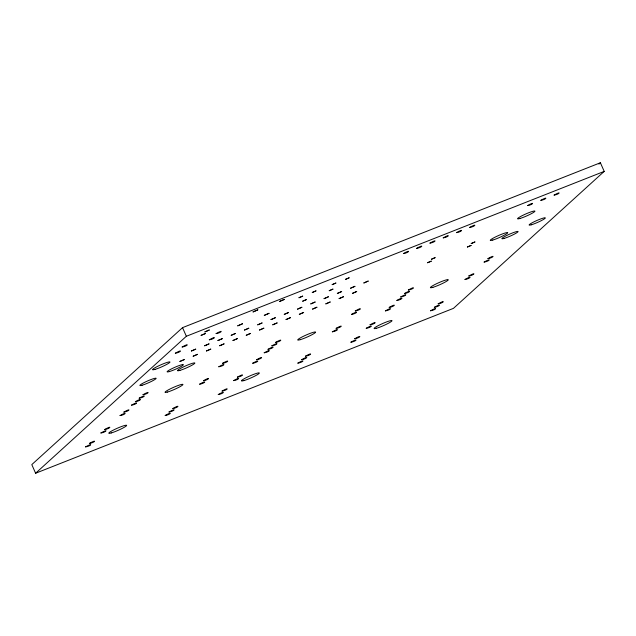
<?xml version="1.0" encoding="UTF-8"?>
<svg xmlns="http://www.w3.org/2000/svg" width="636" height="636" viewBox="0 0 636 636"><rect width="100%" height="100%" fill="white"/><g stroke="black" fill="none" stroke-linecap="round" stroke-linejoin="round"><path stroke-width="0.95" d="M182.54 327.643L31.8 464.606L35.608 473.24L453.46 308.357L604.2 171.394L600.392 162.76L182.54 327.643L186.348 336.269L35.608 473.24M598.921 164.096L600.392 162.76M186.348 336.269L604.2 171.394M85.598 446.877C90.813 446.273 93.85 442.139 85.598 446.877M89.422 443.403C94.637 442.799 97.682 438.665 89.422 443.403M100.909 432.965C106.125 432.361 109.169 428.227 100.909 432.965M104.741 429.483C109.956 428.879 113.001 424.745 104.741 429.483M120.053 415.57C125.268 414.966 128.313 410.832 120.053 415.57M123.885 412.088C129.1 411.484 132.145 407.35 123.885 412.088M131.541 405.132C136.756 404.528 139.801 400.394 131.541 405.132M135.365 401.658C140.58 401.046 143.625 396.92 135.365 401.658M139.197 398.176C144.412 397.572 147.457 393.438 139.197 398.176M143.028 394.694C148.244 394.089 151.289 389.955 143.028 394.694M165.193 415.467C170.408 414.863 173.453 410.737 165.193 415.467M175.353 353.187C180.568 352.575 183.613 348.449 175.353 353.187M169.025 411.993C174.24 411.389 177.285 407.255 169.025 411.993M172.849 408.511C178.072 407.907 181.109 403.773 172.849 408.511M179.924 361.439L184.225 359.586L179.924 361.439M182.166 346.994C187.381 346.389 190.426 342.255 182.166 346.994M191.404 351L195.713 349.148L191.404 351M193.185 356.208L197.494 354.347L193.185 356.208M201.111 335.363L205.42 333.51L201.111 335.363M204.943 331.889L209.244 330.028L204.943 331.889M199.656 384.16C204.871 383.556 207.916 379.422 199.656 384.16M204.673 345.769L208.982 343.909L204.673 345.769M206.454 350.969L210.762 349.116L206.454 350.969M203.48 380.678C208.695 380.074 211.74 375.948 203.48 380.678M209.308 339.791C214.523 339.179 217.568 335.053 209.308 339.791M216.121 333.598C221.336 332.994 224.381 328.86 216.121 333.598M217.941 340.53L222.25 338.678L217.941 340.53M219.722 345.738L224.031 343.877L219.722 345.738M218.8 366.765C224.015 366.161 227.06 362.027 218.8 366.765M218.259 394.535C223.475 393.923 226.519 389.796 218.259 394.535M222.624 363.283C227.839 362.679 230.884 358.553 222.624 363.283M222.091 391.053C227.306 390.448 230.351 386.314 222.091 391.053M231.21 335.299L235.511 333.439L231.21 335.299M232.991 340.499L237.292 338.646L232.991 340.499M237.769 325.823L242.491 323.788L237.769 325.823M233.579 380.614C238.794 380.01 241.839 375.876 233.579 380.614M237.403 377.14C242.626 376.528 245.663 372.402 237.403 377.14M244.478 330.06L248.779 328.208L244.478 330.06M246.259 335.267L250.56 333.407L246.259 335.267M253.08 311.91L257.811 309.867L253.08 311.91M252.723 363.22C257.938 362.615 260.983 358.481 252.723 363.22M257.739 324.829L262.048 322.969L257.739 324.829M259.52 330.028L263.829 328.176L259.52 330.028M256.554 359.745C261.77 359.133 264.807 355.007 256.554 359.745M264.298 315.353L269.028 313.317L264.298 315.353M264.21 352.781C269.425 352.177 272.47 348.043 264.21 352.781M271.008 319.598L275.316 317.738L271.008 319.598M268.034 349.307C273.249 348.695 276.294 344.569 268.034 349.307M272.788 324.797L277.097 322.937L272.788 324.797M271.866 345.825C277.081 345.221 280.126 341.087 271.866 345.825M279.617 301.44L284.34 299.397L279.617 301.44M275.698 342.351C280.913 341.739 283.95 337.613 275.698 342.351M284.276 314.359L288.577 312.499L284.276 314.359M286.057 319.558L290.358 317.706L286.057 319.558M297.545 309.128L301.846 307.268L297.545 309.128M299.015 297.72L302.688 296.13L299.015 297.72M299.325 314.327L303.626 312.467L299.325 314.327M302.712 301.178L306.385 299.596L302.712 301.178M297.863 363.124C303.078 362.512 306.123 358.386 297.863 363.124M301.695 359.642C306.91 359.038 309.955 354.904 301.695 359.642M310.813 303.889L315.114 302.028L310.813 303.889M312.284 292.481L315.957 290.898L312.284 292.481M305.519 356.16C310.734 355.556 313.779 351.422 305.519 356.16M312.594 309.088L316.895 307.236L312.594 309.088M324.074 298.658L328.383 296.797L324.074 298.658M325.855 303.857L330.163 301.997L325.855 303.857M329.241 290.708L332.914 289.126L329.241 290.708M332.183 284.634L335.856 283.044L332.183 284.634M332.326 331.809C337.541 331.205 340.586 327.071 332.326 331.809M337.342 293.419L341.651 291.558L337.342 293.419M339.123 298.618L343.432 296.766L339.123 298.618M336.15 328.335C341.365 327.723 344.41 323.597 336.15 328.335M345.451 279.395L349.124 277.813L345.451 279.395M350.611 288.188L354.912 286.327L350.611 288.188M352.392 293.387L356.693 291.526L352.392 293.387M351.47 314.415C356.685 313.81 359.73 309.676 351.47 314.415M350.929 342.184C356.144 341.572 359.189 337.446 350.929 342.184M355.293 310.94C360.509 310.328 363.554 306.202 355.293 310.94M354.761 338.702C359.976 338.098 363.021 333.964 354.761 338.702M363.879 282.948L368.18 281.088L363.879 282.948M366.249 328.263C371.464 327.659 374.509 323.525 366.249 328.263M370.072 324.789C375.288 324.177 378.333 320.051 370.072 324.789M385.392 310.869C390.607 310.265 393.652 306.131 385.392 310.869M389.216 307.395C394.431 306.783 397.476 302.656 389.216 307.395M396.88 300.43C402.095 299.826 405.14 295.7 396.88 300.43M403.423 253.565C408.638 252.961 411.683 248.827 403.423 253.565M400.704 296.956C405.919 296.352 408.964 292.218 400.704 296.956M404.536 293.474C409.751 292.87 412.796 288.736 404.536 293.474M408.36 290C413.583 289.388 416.62 285.262 408.36 290M416.691 248.334C421.907 247.73 424.951 243.596 416.691 248.334M429.96 243.095C435.175 242.491 438.22 238.357 429.96 243.095M427.583 262.732L431.264 261.142L427.583 262.732M431.415 259.25L435.088 257.667L431.415 259.25M430.532 310.773C435.747 310.161 438.792 306.035 430.532 310.773M443.22 237.864C448.436 237.26 451.481 233.126 443.22 237.864M434.364 307.291C439.579 306.687 442.624 302.553 434.364 307.291M438.188 303.817C443.403 303.205 446.448 299.079 438.188 303.817M456.489 232.625C461.704 232.021 464.749 227.887 456.489 232.625M469.758 227.394C474.973 226.79 478.018 222.656 469.758 227.394M467.388 247.022L471.061 245.44L467.388 247.022M464.995 279.458C470.211 278.854 473.248 274.72 464.995 279.458M471.212 243.548L474.893 241.958L471.212 243.548M468.819 275.984C474.035 275.372 477.08 271.246 468.819 275.984M484.139 262.064C489.354 261.46 492.399 257.326 484.139 262.064M487.963 258.59C493.178 257.978 496.223 253.851 487.963 258.59M527.594 205.555C532.714 204.959 535.695 200.912 527.594 205.555M540.862 200.316C545.974 199.728 548.963 195.673 540.862 200.316M554.131 195.085C559.243 194.489 562.224 190.442 554.131 195.085M519.978 218.49A9.492 1.089 -23.8 0 0 534.606 211.645A9.492 1.089 -23.8 0 0 524.159 214.698A9.492 1.089 -23.8 0 0 519.978 218.49M155.001 369.397A9.492 1.089 -23.8 0 0 169.629 362.552A9.492 1.089 -23.8 0 0 159.183 365.597A9.492 1.089 -23.8 0 0 155.001 369.397M376.607 328.24A9.794 1.129 -23.8 0 0 391.689 321.18A9.794 1.129 -23.8 0 0 380.916 324.32A9.794 1.129 -23.8 0 0 376.607 328.24M432.877 287.337A9.794 1.129 -23.8 0 0 447.959 280.277A9.794 1.129 -23.8 0 0 437.186 283.418A9.794 1.129 -23.8 0 0 432.877 287.337M243.938 380.59A9.794 1.129 -23.8 0 0 259.019 373.531A9.794 1.129 -23.8 0 0 248.247 376.671A9.794 1.129 -23.8 0 0 243.938 380.59M300.208 339.688A9.794 1.129 -23.8 0 0 315.289 332.628A9.794 1.129 -23.8 0 0 304.517 335.768A9.794 1.129 -23.8 0 0 300.208 339.688M111.268 432.941A9.794 1.129 -23.8 0 0 126.349 425.882A9.794 1.129 -23.8 0 0 115.577 429.022A9.794 1.129 -23.8 0 0 111.268 432.941M167.538 392.038A9.794 1.129 -23.8 0 0 182.619 384.979A9.794 1.129 -23.8 0 0 171.847 388.119A9.794 1.129 -23.8 0 0 167.538 392.038M531.338 224.786A8.904 1.026 -23.8 0 0 545.044 218.371A8.904 1.026 -23.8 0 0 535.25 221.233A8.904 1.026 -23.8 0 0 531.338 224.786M504.094 238.428A8.904 1.026 -23.8 0 0 517.799 232.013A8.904 1.026 -23.8 0 0 508.005 234.875A8.904 1.026 -23.8 0 0 504.094 238.428M492.757 240.058A9.492 1.089 -23.8 0 0 507.377 233.213A9.492 1.089 -23.8 0 0 496.931 236.258A9.492 1.089 -23.8 0 0 492.757 240.058M142.114 385.217A8.904 1.026 -23.8 0 0 155.828 378.802A8.904 1.026 -23.8 0 0 146.034 381.656A8.904 1.026 -23.8 0 0 142.114 385.217M169.359 371.575A8.904 1.026 -23.8 0 0 183.073 365.159A8.904 1.026 -23.8 0 0 173.278 368.013A8.904 1.026 -23.8 0 0 169.359 371.575M179.909 370.39A9.492 1.089 -23.8 0 0 194.536 363.546A9.492 1.089 -23.8 0 0 184.09 366.598A9.492 1.089 -23.8 0 0 179.909 370.39"/></g></svg>
